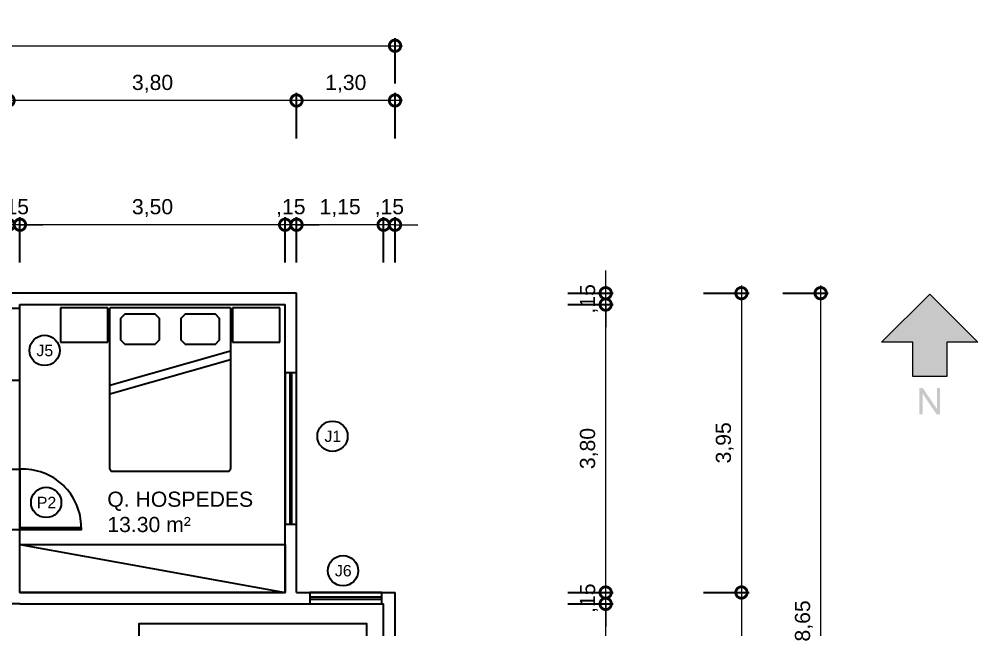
# Model space of a CAD drawing. Header units: millimetres. Extents: x 749.9 to 777.5, y 255.4 to 274.5.
# Drawn here: x 764.84 to 777.49, y 266.45 to 274.49 of the extents above; entities that cross this region are included whole.
import ezdxf
from ezdxf.enums import TextEntityAlignment as Align

# ---------------------------------------------------------------- set-up
doc = ezdxf.new("R2010")
doc.units = ezdxf.units.MM
for name, color, linetype in [('ARQ_ALV CT', 5, 'Continuous'), ('ARQ_ESQ CT', 30, 'Continuous'), ('ARQ_ESQ VS', 2, 'Continuous'), ('ARQ_MOB 01', 74, 'Continuous'), ('ARQ_PISO', 1, 'Continuous'), ('ARQ_TXT 01', 130, 'Continuous'), ('PDF4_SIMB_01', 7, 'Continuous')]:
    doc.layers.add(name, color=color, linetype=linetype)
doc.layers.add('ARQ_COTA_AZUL', color=5, linetype='Continuous', lineweight=20, true_color=0x0000ff)
doc.layers.add('ARQ_texto_elementos', color=9, linetype='Continuous', lineweight=20)
doc.layers.add('PDF4_SIMB_PREENCHIMENTO', color=7, linetype='Continuous', true_color=0xbababa)
doc.styles.add('Annot_2.0mm', font='arial.ttf', dxfattribs={"height": 2})
doc.styles.add('cota', font='arial.ttf')
doc.styles.get("Standard").update_dxf_attribs({"font": 'arial.ttf'})
doc.dimstyles.new('Info 01 - annot', dxfattribs={"dimtxt": 2, "dimasz": 3, "dimexe": 1, "dimexo": 1, "dimgap": 1, "dimtad": 1, "dimzin": 4, "dimtxsty": 'cota', "dimblk": 'DOTSMALL', "dimcen": 2, "dimdle": 1, "dimclrd": 256, "dimclre": 256, "dimclrt": 1, "dimazin": 2, "dimtfac": 0.09, "dimtix": 1, "dimtmove": 2, "dimatfit": 2, "dimfxl": 5, "dimfxlon": 1, "dimtolj": 1, "dimtzin": 4, "dimlwd": -1, "dimarcsym": 1})

# ---------------------------------------------------------------- blocks, each defined once
blk = doc.blocks.new('A$C8cfb7daf')
for p, q in [((55, 190), (0, 190)), ((0, 190), (0, 150)), ((55, 150), (55, 190)), ((197.5, 190), (57.5, 190)), ((57.5, 130), (57.5, 190)), ((197.5, 190), (197.5, 130)), ((200, 190), (200, 150)), ((255, 190), (200, 190)), ((255, 150), (255, 190)), ((0, 150), (55, 150)), ((200, 150), (255, 150)), ((57.5, 100), (197.5, 140)), ((57.5, 90), (197.5, 130)), ((57.5, 2.5), (57.5, 130)), ((197.5, 130), (197.5, 2.5)), ((60, 0), (195, 0))]:
    blk.add_line(p, q)
for points in [[(110, 182.5), (75, 182.5), (70, 177.5), (70, 152.5), (75, 147.5), (110, 147.5), (115, 152.5), (115, 177.5)], [(180, 182.5), (145, 182.5), (140, 177.5), (140, 152.5), (145, 147.5), (180, 147.5), (185, 152.5), (185, 177.5)]]:
    blk.add_lwpolyline(points, close=True)
for centre, start, end in [((60, 2.5), 180, 270), ((195, 2.5), 270, 0)]:
    blk.add_arc(centre, 2.5, start, end)
blk = doc.blocks.new('_DotSmall')
at = {"color": 0, "linetype": 'ByBlock', "const_width": 0.5}
blk.add_lwpolyline([(-0.0625, 0, 1), (0.0625, 0, 1)], format="xyb", close=True, dxfattribs=at)
blk = doc.blocks.new('*D84')
at = {"layer": 'ARQ_COTA_AZUL', "transparency": 16777216}
blk.add_line((772.577, 262.278), (772.577, 266.878), dxfattribs=at)
at = {"layer": 'ARQ_COTA_AZUL', "lineweight": -2, "transparency": 16777216}
for p, q in [((772.077, 266.778), (772.677, 266.778)), ((772.077, 262.378), (772.677, 262.378))]:
    blk.add_line(p, q, dxfattribs=at)
at = {"layer": 'ARQ_COTA_AZUL', "transparency": 16777216, "xscale": 0.3, "yscale": 0.3, "zscale": 0.3}
for p, rotation in [((772.577, 266.778), 90), ((772.577, 262.378), 270)]:
    blk.add_blockref('_DotSmall', p, dxfattribs=dict(at, rotation=rotation))
at = {"layer": 'ARQ_COTA_AZUL', "color": 1, "transparency": 16777216, "insert": (772.356, 264.578), "char_height": 0.2, "attachment_point": 5, "rotation": 90, "style": 'cota'}
blk.add_mtext('\\A1;4,40', dxfattribs=at)
blk = doc.blocks.new('*D85')
at = {"layer": 'ARQ_COTA_AZUL', "transparency": 16777216}
for p, q in [((772.577, 266.928), (772.577, 267.228)), ((772.577, 266.778), (772.577, 266.928)), ((772.577, 266.778), (772.577, 266.478))]:
    blk.add_line(p, q, dxfattribs=at)
at = {"layer": 'ARQ_COTA_AZUL', "lineweight": -2, "transparency": 16777216}
for p, q in [((772.077, 266.928), (772.677, 266.928)), ((772.077, 266.778), (772.677, 266.778))]:
    blk.add_line(p, q, dxfattribs=at)
at = {"layer": 'ARQ_COTA_AZUL', "transparency": 16777216, "xscale": 0.3, "yscale": 0.3, "zscale": 0.3}
for p, rotation in [((772.577, 266.928), 270), ((772.577, 266.778), 90)]:
    blk.add_blockref('_DotSmall', p, dxfattribs=dict(at, rotation=rotation))
at = {"layer": 'ARQ_COTA_AZUL', "color": 1, "transparency": 16777216, "insert": (772.356, 266.853), "char_height": 0.2, "attachment_point": 5, "rotation": 90, "style": 'cota'}
blk.add_mtext('\\A1;,15', dxfattribs=at)
blk = doc.blocks.new('*D86')
at = {"layer": 'ARQ_COTA_AZUL', "transparency": 16777216}
blk.add_line((772.577, 266.828), (772.577, 270.828), dxfattribs=at)
at = {"layer": 'ARQ_COTA_AZUL', "lineweight": -2, "transparency": 16777216}
for p, q in [((772.077, 270.728), (772.677, 270.728)), ((772.077, 266.928), (772.677, 266.928))]:
    blk.add_line(p, q, dxfattribs=at)
at = {"layer": 'ARQ_COTA_AZUL', "transparency": 16777216, "xscale": 0.3, "yscale": 0.3, "zscale": 0.3}
for p, rotation in [((772.577, 270.728), 90), ((772.577, 266.928), 270)]:
    blk.add_blockref('_DotSmall', p, dxfattribs=dict(at, rotation=rotation))
at = {"layer": 'ARQ_COTA_AZUL', "color": 1, "transparency": 16777216, "insert": (772.356, 268.828), "char_height": 0.2, "attachment_point": 5, "rotation": 90, "style": 'cota'}
blk.add_mtext('\\A1;3,80', dxfattribs=at)
blk = doc.blocks.new('*D59')
at = {"layer": 'ARQ_COTA_AZUL', "transparency": 16777216}
for p, q in [((772.577, 270.878), (772.577, 271.178)), ((772.577, 270.728), (772.577, 270.878)), ((772.577, 270.728), (772.577, 270.428))]:
    blk.add_line(p, q, dxfattribs=at)
at = {"layer": 'ARQ_COTA_AZUL', "lineweight": -2, "transparency": 16777216}
for p, q in [((772.077, 270.878), (772.677, 270.878)), ((772.077, 270.728), (772.677, 270.728))]:
    blk.add_line(p, q, dxfattribs=at)
at = {"layer": 'ARQ_COTA_AZUL', "transparency": 16777216, "xscale": 0.3, "yscale": 0.3, "zscale": 0.3}
for p, rotation in [((772.577, 270.878), 270), ((772.577, 270.728), 90)]:
    blk.add_blockref('_DotSmall', p, dxfattribs=dict(at, rotation=rotation))
at = {"layer": 'ARQ_COTA_AZUL', "color": 1, "transparency": 16777216, "insert": (772.356, 270.803), "char_height": 0.2, "attachment_point": 5, "rotation": 90, "style": 'cota'}
blk.add_mtext('\\A1;,15', dxfattribs=at)
blk = doc.blocks.new('*D60')
at = {"layer": 'ARQ_COTA_AZUL', "transparency": 16777216}
for p, q in [((769.647, 271.781), (769.347, 271.781)), ((769.797, 271.781), (769.647, 271.781)), ((769.797, 271.781), (770.097, 271.781))]:
    blk.add_line(p, q, dxfattribs=at)
at = {"layer": 'ARQ_COTA_AZUL', "lineweight": -2, "transparency": 16777216}
for p, q in [((769.647, 271.281), (769.647, 271.881)), ((769.797, 271.281), (769.797, 271.881))]:
    blk.add_line(p, q, dxfattribs=at)
at = {"layer": 'ARQ_COTA_AZUL', "transparency": 16777216, "xscale": 0.3, "yscale": 0.3, "zscale": 0.3}
blk.add_blockref('_DotSmall', (769.647, 271.781), dxfattribs=at)
at = {"layer": 'ARQ_COTA_AZUL', "transparency": 16777216, "xscale": 0.3, "yscale": 0.3, "zscale": 0.3, "rotation": 180}
blk.add_blockref('_DotSmall', (769.797, 271.781), dxfattribs=at)
at = {"layer": 'ARQ_COTA_AZUL', "color": 1, "transparency": 16777216, "insert": (769.722, 272.001), "char_height": 0.2, "attachment_point": 5, "style": 'cota'}
blk.add_mtext('\\A1;,15', dxfattribs=at)
blk = doc.blocks.new('*D61')
at = {"layer": 'ARQ_COTA_AZUL', "transparency": 16777216}
blk.add_line((769.747, 271.781), (768.397, 271.781), dxfattribs=at)
at = {"layer": 'ARQ_COTA_AZUL', "lineweight": -2, "transparency": 16777216}
for p, q in [((768.497, 271.281), (768.497, 271.881)), ((769.647, 271.281), (769.647, 271.881))]:
    blk.add_line(p, q, dxfattribs=at)
at = {"layer": 'ARQ_COTA_AZUL', "transparency": 16777216, "xscale": 0.3, "yscale": 0.3, "zscale": 0.3, "rotation": 180}
blk.add_blockref('_DotSmall', (768.497, 271.781), dxfattribs=at)
at = {"layer": 'ARQ_COTA_AZUL', "transparency": 16777216, "xscale": 0.3, "yscale": 0.3, "zscale": 0.3}
blk.add_blockref('_DotSmall', (769.647, 271.781), dxfattribs=at)
at = {"layer": 'ARQ_COTA_AZUL', "color": 1, "transparency": 16777216, "insert": (769.072, 272.001), "char_height": 0.2, "attachment_point": 5, "style": 'cota'}
blk.add_mtext('\\A1;1,15', dxfattribs=at)
blk = doc.blocks.new('*D62')
at = {"layer": 'ARQ_COTA_AZUL', "transparency": 16777216}
for p, q in [((768.347, 271.781), (768.047, 271.781)), ((768.497, 271.781), (768.347, 271.781)), ((768.497, 271.781), (768.797, 271.781))]:
    blk.add_line(p, q, dxfattribs=at)
at = {"layer": 'ARQ_COTA_AZUL', "lineweight": -2, "transparency": 16777216}
for p, q in [((768.347, 271.281), (768.347, 271.881)), ((768.497, 271.281), (768.497, 271.881))]:
    blk.add_line(p, q, dxfattribs=at)
at = {"layer": 'ARQ_COTA_AZUL', "transparency": 16777216, "xscale": 0.3, "yscale": 0.3, "zscale": 0.3}
blk.add_blockref('_DotSmall', (768.347, 271.781), dxfattribs=at)
at = {"layer": 'ARQ_COTA_AZUL', "transparency": 16777216, "xscale": 0.3, "yscale": 0.3, "zscale": 0.3, "rotation": 180}
blk.add_blockref('_DotSmall', (768.497, 271.781), dxfattribs=at)
at = {"layer": 'ARQ_COTA_AZUL', "color": 1, "transparency": 16777216, "insert": (768.422, 272.001), "char_height": 0.2, "attachment_point": 5, "style": 'cota'}
blk.add_mtext('\\A1;,15', dxfattribs=at)
blk = doc.blocks.new('*D63')
at = {"layer": 'ARQ_COTA_AZUL', "transparency": 16777216}
blk.add_line((768.447, 271.781), (764.747, 271.781), dxfattribs=at)
at = {"layer": 'ARQ_COTA_AZUL', "lineweight": -2, "transparency": 16777216}
for p, q in [((764.847, 271.281), (764.847, 271.881)), ((768.347, 271.281), (768.347, 271.881))]:
    blk.add_line(p, q, dxfattribs=at)
at = {"layer": 'ARQ_COTA_AZUL', "transparency": 16777216, "xscale": 0.3, "yscale": 0.3, "zscale": 0.3, "rotation": 180}
blk.add_blockref('_DotSmall', (764.847, 271.781), dxfattribs=at)
at = {"layer": 'ARQ_COTA_AZUL', "transparency": 16777216, "xscale": 0.3, "yscale": 0.3, "zscale": 0.3}
blk.add_blockref('_DotSmall', (768.347, 271.781), dxfattribs=at)
at = {"layer": 'ARQ_COTA_AZUL', "color": 1, "transparency": 16777216, "insert": (766.597, 272.001), "char_height": 0.2, "attachment_point": 5, "style": 'cota'}
blk.add_mtext('\\A1;3,50', dxfattribs=at)
blk = doc.blocks.new('*D64')
at = {"layer": 'ARQ_COTA_AZUL', "transparency": 16777216}
for p, q in [((764.697, 271.781), (764.397, 271.781)), ((764.847, 271.781), (764.697, 271.781)), ((764.847, 271.781), (765.147, 271.781))]:
    blk.add_line(p, q, dxfattribs=at)
at = {"layer": 'ARQ_COTA_AZUL', "lineweight": -2, "transparency": 16777216}
for p, q in [((764.697, 271.281), (764.697, 271.881)), ((764.847, 271.281), (764.847, 271.881))]:
    blk.add_line(p, q, dxfattribs=at)
at = {"layer": 'ARQ_COTA_AZUL', "transparency": 16777216, "xscale": 0.3, "yscale": 0.3, "zscale": 0.3}
blk.add_blockref('_DotSmall', (764.697, 271.781), dxfattribs=at)
at = {"layer": 'ARQ_COTA_AZUL', "transparency": 16777216, "xscale": 0.3, "yscale": 0.3, "zscale": 0.3, "rotation": 180}
blk.add_blockref('_DotSmall', (764.847, 271.781), dxfattribs=at)
at = {"layer": 'ARQ_COTA_AZUL', "color": 1, "transparency": 16777216, "insert": (764.772, 272.001), "char_height": 0.2, "attachment_point": 5, "style": 'cota'}
blk.add_mtext('\\A1;,15', dxfattribs=at)
blk = doc.blocks.new('*D77')
at = {"layer": 'ARQ_COTA_AZUL', "lineweight": -2, "transparency": 16777216}
for p, q in [((773.869, 270.878), (774.469, 270.878)), ((773.869, 266.928), (774.469, 266.928))]:
    blk.add_line(p, q, dxfattribs=at)
at = {"layer": 'ARQ_COTA_AZUL', "transparency": 16777216}
blk.add_line((774.369, 270.978), (774.369, 266.828), dxfattribs=at)
at = {"layer": 'ARQ_COTA_AZUL', "transparency": 16777216, "xscale": 0.3, "yscale": 0.3, "zscale": 0.3}
for p, rotation in [((774.369, 270.878), 90), ((774.369, 266.928), 270)]:
    blk.add_blockref('_DotSmall', p, dxfattribs=dict(at, rotation=rotation))
at = {"layer": 'ARQ_COTA_AZUL', "color": 1, "transparency": 16777216, "insert": (774.149, 268.903), "char_height": 0.2, "attachment_point": 5, "rotation": 90, "style": 'cota'}
blk.add_mtext('\\A1;3,95', dxfattribs=at)
blk = doc.blocks.new('*D78')
at = {"layer": 'ARQ_COTA_AZUL', "transparency": 16777216}
blk.add_line((774.369, 267.028), (774.369, 262.128), dxfattribs=at)
at = {"layer": 'ARQ_COTA_AZUL', "lineweight": -2, "transparency": 16777216}
for p, q in [((773.869, 266.928), (774.469, 266.928)), ((773.869, 262.228), (774.469, 262.228))]:
    blk.add_line(p, q, dxfattribs=at)
at = {"layer": 'ARQ_COTA_AZUL', "transparency": 16777216, "xscale": 0.3, "yscale": 0.3, "zscale": 0.3}
for p, rotation in [((774.369, 266.928), 90), ((774.369, 262.228), 270)]:
    blk.add_blockref('_DotSmall', p, dxfattribs=dict(at, rotation=rotation))
at = {"layer": 'ARQ_COTA_AZUL', "color": 1, "transparency": 16777216, "insert": (774.149, 264.578), "char_height": 0.2, "attachment_point": 5, "rotation": 90, "style": 'cota'}
blk.add_mtext('\\A1;4,70', dxfattribs=at)
blk = doc.blocks.new('*D95')
at = {"layer": 'ARQ_COTA_AZUL', "lineweight": -2, "transparency": 16777216}
for p, q in [((774.914, 270.878), (775.514, 270.878)), ((774.914, 262.228), (775.514, 262.228))]:
    blk.add_line(p, q, dxfattribs=at)
at = {"layer": 'ARQ_COTA_AZUL', "transparency": 16777216}
blk.add_line((775.414, 270.978), (775.414, 262.128), dxfattribs=at)
at = {"layer": 'ARQ_COTA_AZUL', "transparency": 16777216, "xscale": 0.3, "yscale": 0.3, "zscale": 0.3}
for p, rotation in [((775.414, 270.878), 90), ((775.414, 262.228), 270)]:
    blk.add_blockref('_DotSmall', p, dxfattribs=dict(at, rotation=rotation))
at = {"layer": 'ARQ_COTA_AZUL', "color": 1, "transparency": 16777216, "insert": (775.193, 266.553), "char_height": 0.2, "attachment_point": 5, "rotation": 90, "style": 'cota'}
blk.add_mtext('\\A1;8,65', dxfattribs=at)
blk = doc.blocks.new('*D96')
at = {"layer": 'ARQ_COTA_AZUL', "transparency": 16777216}
blk.add_line((768.597, 273.421), (764.597, 273.421), dxfattribs=at)
at = {"layer": 'ARQ_COTA_AZUL', "lineweight": -2, "transparency": 16777216}
for p, q in [((764.697, 272.921), (764.697, 273.521)), ((768.497, 272.921), (768.497, 273.521))]:
    blk.add_line(p, q, dxfattribs=at)
at = {"layer": 'ARQ_COTA_AZUL', "transparency": 16777216, "xscale": 0.3, "yscale": 0.3, "zscale": 0.3, "rotation": 180}
blk.add_blockref('_DotSmall', (764.697, 273.421), dxfattribs=at)
at = {"layer": 'ARQ_COTA_AZUL', "transparency": 16777216, "xscale": 0.3, "yscale": 0.3, "zscale": 0.3}
blk.add_blockref('_DotSmall', (768.497, 273.421), dxfattribs=at)
at = {"layer": 'ARQ_COTA_AZUL', "color": 1, "transparency": 16777216, "insert": (766.597, 273.641), "char_height": 0.2, "attachment_point": 5, "style": 'cota'}
blk.add_mtext('\\A1;3,80', dxfattribs=at)
blk = doc.blocks.new('*D111')
at = {"layer": 'ARQ_COTA_AZUL', "transparency": 16777216}
blk.add_line((753.218, 269.578), (753.218, 270.828), dxfattribs=at)
at = {"layer": 'ARQ_COTA_AZUL', "lineweight": -2, "transparency": 16777216}
for p, q in [((753.718, 270.728), (753.118, 270.728)), ((753.718, 269.678), (753.118, 269.678))]:
    blk.add_line(p, q, dxfattribs=at)
at = {"layer": 'ARQ_COTA_AZUL', "transparency": 16777216, "xscale": 0.3, "yscale": 0.3, "zscale": 0.3}
for p, rotation in [((753.218, 270.728), 90), ((753.218, 269.678), 270)]:
    blk.add_blockref('_DotSmall', p, dxfattribs=dict(at, rotation=rotation))
at = {"layer": 'ARQ_COTA_AZUL', "color": 1, "transparency": 16777216, "insert": (752.998, 270.203), "char_height": 0.2, "attachment_point": 5, "rotation": 90, "style": 'cota'}
blk.add_mtext('\\A1;1,05', dxfattribs=at)
blk = doc.blocks.new('*D112')
at = {"layer": 'ARQ_COTA_AZUL', "transparency": 16777216}
for p, q in [((753.218, 270.878), (753.218, 271.178)), ((753.218, 270.728), (753.218, 270.878)), ((753.218, 270.728), (753.218, 270.428))]:
    blk.add_line(p, q, dxfattribs=at)
at = {"layer": 'ARQ_COTA_AZUL', "lineweight": -2, "transparency": 16777216}
for p, q in [((753.718, 270.878), (753.118, 270.878)), ((753.718, 270.728), (753.118, 270.728))]:
    blk.add_line(p, q, dxfattribs=at)
at = {"layer": 'ARQ_COTA_AZUL', "transparency": 16777216, "xscale": 0.3, "yscale": 0.3, "zscale": 0.3}
for p, rotation in [((753.218, 270.878), 270), ((753.218, 270.728), 90)]:
    blk.add_blockref('_DotSmall', p, dxfattribs=dict(at, rotation=rotation))
at = {"layer": 'ARQ_COTA_AZUL', "color": 1, "transparency": 16777216, "insert": (752.998, 270.803), "char_height": 0.2, "attachment_point": 5, "rotation": 90, "style": 'cota'}
blk.add_mtext('\\A1;,15', dxfattribs=at)
blk = doc.blocks.new('*D87')
at = {"layer": 'ARQ_COTA_AZUL', "transparency": 16777216}
blk.add_line((769.897, 273.421), (768.397, 273.421), dxfattribs=at)
at = {"layer": 'ARQ_COTA_AZUL', "lineweight": -2, "transparency": 16777216}
for p, q in [((768.497, 272.921), (768.497, 273.521)), ((769.797, 272.921), (769.797, 273.521))]:
    blk.add_line(p, q, dxfattribs=at)
at = {"layer": 'ARQ_COTA_AZUL', "transparency": 16777216, "xscale": 0.3, "yscale": 0.3, "zscale": 0.3, "rotation": 180}
blk.add_blockref('_DotSmall', (768.497, 273.421), dxfattribs=at)
at = {"layer": 'ARQ_COTA_AZUL', "transparency": 16777216, "xscale": 0.3, "yscale": 0.3, "zscale": 0.3}
blk.add_blockref('_DotSmall', (769.797, 273.421), dxfattribs=at)
at = {"layer": 'ARQ_COTA_AZUL', "color": 1, "transparency": 16777216, "insert": (769.147, 273.641), "char_height": 0.2, "attachment_point": 5, "style": 'cota'}
blk.add_mtext('\\A1;1,30', dxfattribs=at)
blk = doc.blocks.new('*D88')
at = {"layer": 'ARQ_COTA_AZUL', "lineweight": -2, "transparency": 16777216}
for p, q in [((755.697, 273.643), (755.697, 274.243)), ((769.797, 273.643), (769.797, 274.243))]:
    blk.add_line(p, q, dxfattribs=at)
at = {"layer": 'ARQ_COTA_AZUL', "transparency": 16777216}
blk.add_line((755.597, 274.143), (769.897, 274.143), dxfattribs=at)
at = {"layer": 'ARQ_COTA_AZUL', "transparency": 16777216, "xscale": 0.3, "yscale": 0.3, "zscale": 0.3, "rotation": 180}
blk.add_blockref('_DotSmall', (755.697, 274.143), dxfattribs=at)
at = {"layer": 'ARQ_COTA_AZUL', "transparency": 16777216, "xscale": 0.3, "yscale": 0.3, "zscale": 0.3}
blk.add_blockref('_DotSmall', (769.797, 274.143), dxfattribs=at)
at = {"layer": 'ARQ_COTA_AZUL', "color": 1, "transparency": 16777216, "insert": (762.747, 274.363), "char_height": 0.2, "attachment_point": 5, "style": 'cota'}
blk.add_mtext('\\A1;14,10', dxfattribs=at)

msp = doc.modelspace()

# ---------------------------------------------------------------- hatches: boundary and pattern name
at = {"layer": 'PDF4_SIMB_01', "transparency": 33554559}
msp.add_hatch(color=256, dxfattribs=at).paths.add_polyline_path([(776.715, 269.28), (776.715, 269.627), (776.761, 269.627), (776.948, 269.352), (776.948, 269.627), (776.99, 269.627), (776.99, 269.28), (776.943, 269.28), (776.761, 269.551), (776.761, 269.28)])

# ---------------------------------------------------------------- linework, layer by layer
msp.add_lwpolyline([(766.419, 265.999, -0.198912), (766.419, 265.999), (766.419, 266.519), (769.419, 266.519), (769.419, 265.999)], format="xyb")
for centre in [(765.172, 270.122), (768.972, 268.99), (765.193, 268.116), (769.111, 267.215)]:
    msp.add_circle(centre, 0.2)
at = {"layer": 'ARQ_ALV CT'}
for p, q in [((768.497, 270.878), (764.697, 270.878)), ((768.497, 266.928), (768.497, 270.878)), ((764.847, 270.728), (768.347, 270.728)), ((764.847, 266.928), (764.847, 270.728)), ((768.347, 266.928), (768.347, 270.728)), ((764.847, 266.928), (768.347, 266.928)), ((768.497, 266.928), (769.797, 266.928)), ((769.797, 262.228), (769.797, 266.928)), ((764.847, 266.778), (764.697, 266.778)), ((764.847, 266.778), (769.647, 266.778)), ((769.647, 262.378), (769.647, 266.778))]:
    msp.add_line(p, q, dxfattribs=at)
for points in [[(768.347, 266.928), (764.847, 266.928), (764.847, 266.928), (768.347, 266.928)], [(764.847, 266.928), (768.347, 266.928), (768.347, 266.928), (764.847, 266.928)], [(768.347, 266.928), (764.847, 266.928), (764.847, 266.928), (768.347, 266.928)]]:
    msp.add_lwpolyline(points, close=True, dxfattribs=at)
at = {"layer": 'ARQ_ESQ CT'}
for points in [[(768.437, 267.828), (768.437, 269.828), (768.407, 269.828), (768.407, 267.828)], [(764.847, 267.755), (764.847, 267.785), (765.656, 267.785), (765.656, 267.755)], [(768.672, 266.838), (769.622, 266.838), (769.622, 266.868), (768.672, 266.868)]]:
    msp.add_lwpolyline(points, close=True, dxfattribs=at)
msp.add_arc((764.885, 267.785), 0.771, 0, 92.8567, dxfattribs=at)
at = {"layer": 'ARQ_ESQ VS'}
for points in [[(764.847, 269.728), (764.847, 270.678), (764.697, 270.678), (764.697, 269.728)], [(768.497, 267.828), (768.497, 269.828), (768.347, 269.828), (768.347, 267.828)], [(768.672, 266.778), (769.622, 266.778), (769.622, 266.928), (768.672, 266.928)]]:
    msp.add_lwpolyline(points, close=True, dxfattribs=at)
at = {"layer": 'ARQ_MOB 01'}
msp.add_line((764.847, 267.56), (768.347, 266.928), dxfattribs=at)
for points in [[(768.347, 266.928), (764.847, 266.928), (764.847, 267.56), (768.347, 267.56)], [(768.347, 267.56), (768.347, 266.928)]]:
    msp.add_lwpolyline(points, dxfattribs=at)
at = {"layer": 'ARQ_PISO'}
msp.add_lwpolyline([(764.697, 267.755), (764.697, 268.555), (764.847, 268.555), (764.847, 267.755)], close=True, dxfattribs=at)
at = {"layer": 'PDF4_SIMB_01', "lineweight": 9}
msp.add_lwpolyline([(776.629, 270.232), (776.218, 270.232), (776.853, 270.867), (777.488, 270.232), (777.078, 270.232), (777.078, 269.779), (776.629, 269.779)], close=True, dxfattribs=at)
at = {"layer": 'PDF4_SIMB_PREENCHIMENTO', "transparency": 33554559}
for points in [[(776.853, 270.867), (777.488, 270.232), (776.218, 270.232)], [(777.078, 270.232), (776.629, 270.232), (777.078, 269.779)], [(776.629, 270.232), (777.078, 269.779), (776.629, 269.779)]]:
    msp.add_solid(points, dxfattribs=at)

# ---------------------------------------------------------------- block references
at = {"xscale": 0.01136057699926994, "yscale": 0.01136057699926994, "zscale": 0.01136057699926994}
msp.add_blockref('A$C8cfb7daf', (765.381, 268.528), dxfattribs=at)

# ---------------------------------------------------------------- texts
at = {"layer": 'ARQ_texto_elementos'}
for s, p in [('J5', (765.175, 270.122)), ('J1 ', (769.005, 268.99)), ('P2 ', (765.227, 268.116)), ('J6', (769.114, 267.216))]:
    msp.add_text(s, height=0.15, dxfattribs=at).set_placement(p, align=Align.MIDDLE_CENTER)
at = {"layer": 'ARQ_TXT 01', "insert": (766, 268.259), "char_height": 0.2, "width": 2.20077, "attachment_point": 1, "style": 'Annot_2.0mm'}
msp.add_mtext('Q. HOSPEDES\\P13.30 m²', dxfattribs=at)

# ---------------------------------------------------------------- dimensions: what is measured, and where the dimension line sits
at = {"layer": 'ARQ_COTA_AZUL'}
for base, p1, p2, picture, middle in [((769.797, 274.143), (755.697, 269.678), (769.797, 266.928), '*D88', (762.747, 274.363)), ((764.697, 273.421), (768.497, 270.878), (764.697, 270.878), '*D96', (766.597, 273.641)), ((768.497, 273.421), (769.797, 266.928), (768.497, 266.928), '*D87', (769.147, 273.641)), ((764.697, 271.781), (764.847, 270.728), (764.697, 270.878), '*D64', (764.772, 272.001)), ((764.847, 271.781), (768.347, 270.728), (764.847, 270.728), '*D63', (766.597, 272.001)), ((768.347, 271.781), (768.497, 266.928), (768.347, 270.728), '*D62', (768.422, 272.001)), ((768.497, 271.781), (769.647, 266.778), (768.497, 266.928), '*D61', (769.072, 272.001)), ((769.647, 271.781), (769.797, 266.928), (769.647, 266.778), '*D60', (769.722, 272.001))]:
    dim = msp.add_linear_dim(base=base, p1=p1, p2=p2, dimstyle='Info 01 - annot', dxfattribs=at)
    dim.commit()
    dim.dimension.update_dxf_attribs({"geometry": picture, "text_midpoint": middle})
for base, p1, p2, picture, middle in [((753.218, 270.878), (764.847, 270.728), (764.697, 270.878), '*D112', (752.998, 270.803)), ((772.577, 270.878), (768.347, 270.728), (768.347, 270.878), '*D59', (772.356, 270.803)), ((774.369, 266.928), (768.497, 270.878), (768.497, 266.928), '*D77', (774.149, 268.903)), ((775.414, 262.228), (768.497, 270.878), (769.797, 262.228), '*D95', (775.193, 266.553)), ((753.218, 270.728), (764.697, 269.678), (764.847, 270.728), '*D111', (752.998, 270.203)), ((772.577, 270.728), (769.797, 266.928), (768.347, 270.728), '*D86', (772.356, 268.828)), ((772.577, 266.928), (769.647, 266.778), (769.797, 266.928), '*D85', (772.356, 266.853)), ((774.369, 262.228), (768.497, 266.928), (769.797, 262.228), '*D78', (774.149, 264.578)), ((772.577, 266.778), (769.647, 262.378), (769.647, 266.778), '*D84', (772.356, 264.578))]:
    dim = msp.add_linear_dim(base=base, p1=p1, p2=p2, angle=90, dimstyle='Info 01 - annot', dxfattribs=at)
    dim.commit()
    dim.dimension.update_dxf_attribs({"geometry": picture, "text_midpoint": middle})

doc.saveas('drawing.dxf')
